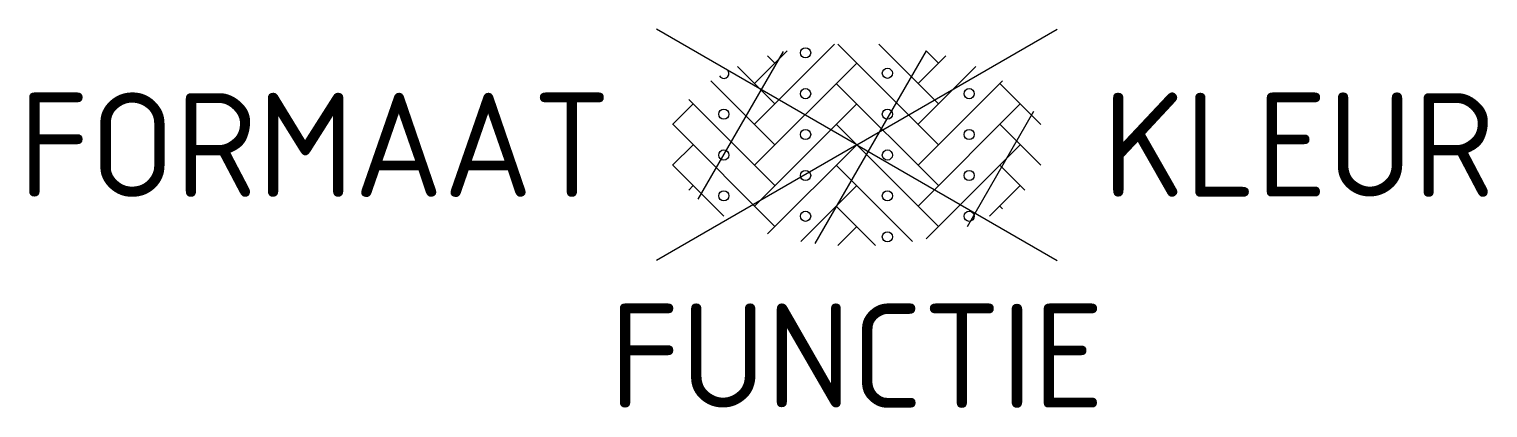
# Model space of a CAD drawing. Header units: metres. Extents: x -14.3 to 10.9, y -4.5 to 2.
import ezdxf
from ezdxf.enums import TextEntityAlignment as Align

# ---------------------------------------------------------------- set-up
doc = ezdxf.new("R2010")
doc.units = ezdxf.units.M
doc.styles.add('NLCS-ISO', font='NLCS-ISO.ttf')

msp = doc.modelspace()

# ---------------------------------------------------------------- linework, layer by layer
for p, q in [((0, 0), (-3.464, 2)), ((0, 0), (3.464, 2)), ((-2.741, -0.94), (-1.268, 1.611)), ((-1.768, 0.354), (-0.384, 1.738)), ((-1.768, 1.061), (-1.203, 1.626)), ((-1.541, 1.541), (-1.414, 1.414)), ((-0.72, -1.707), (1.204, 1.625)), ((-0.327, 1.741), (1.414, 0)), ((0.384, 1.738), (1.414, 0.707)), ((1.061, 1.061), (1.541, 1.541)), ((1.203, 1.626), (1.414, 1.414)), ((-2.06, 1.353), (-1.414, 0.707)), ((-1.768, -0.354), (0, 1.414)), ((1.061, 0.354), (2.06, 1.353)), ((-2.52, 1.105), (-1.414, 0)), ((-0.354, 1.061), (1.414, -0.707)), ((1.061, -0.354), (2.52, 1.105)), ((2.475, 1.061), (3.184, 0.352)), ((-2.905, 0.784), (-1.414, -0.707)), ((-3.184, 0.352), (-2.828, 0.707)), ((-1.768, -1.061), (0, 0.707)), ((1.061, -1.061), (2.828, 0.707)), ((1.913, -1.415), (3.065, 0.581)), ((-3.182, 0.354), (-1.414, -1.414)), ((-0.354, 0.354), (1.414, -1.414)), ((2.475, 0.354), (3.183, -0.354)), ((0, 0), (-3.464, -2)), ((-1.541, -1.541), (0, 0)), ((0, 0), (3.464, -2)), ((-3.183, -0.354), (-2.828, 0)), ((1.203, -1.626), (2.828, 0)), ((-3.182, -0.354), (-2.298, -1.237)), ((-0.354, -0.354), (0.964, -1.671)), ((2.475, -0.354), (2.905, -0.784)), ((-2.905, -0.784), (-2.828, -0.707)), ((-0.964, -1.671), (0, -0.707)), ((2.298, -1.237), (2.828, -0.707)), ((-0.354, -1.061), (0.327, -1.741)), ((2.475, -1.061), (2.52, -1.105)), ((-0.327, -1.741), (0, -1.414))]:
    msp.add_line(p, q)
for centre in [(-0.884, 1.591), (0.53, 1.237), (-0.884, 0.884), (1.945, 0.884), (-2.298, 0.53), (0.53, 0.53), (-0.884, 0.177), (1.945, 0.177), (-2.298, -0.177), (0.53, -0.177), (-0.884, -0.53), (1.945, -0.53), (-2.298, -0.884), (0.53, -0.884), (-0.884, -1.237), (1.945, -1.237), (0.53, -1.591)]:
    msp.add_circle(centre, 0.0881)
msp.add_arc((-2.298, 1.237), 0.0881, 209.1238, 27.5078)

# ---------------------------------------------------------------- texts
at = {"style": 'NLCS-ISO'}
msp.add_attdef('FORMAAT', text='WF', height=1.8, dxfattribs=at).set_placement((-4.25, 0), align=Align.MIDDLE_RIGHT)
msp.add_attdef('KLEUR', text='RD', height=1.8, dxfattribs=at).set_placement((4.25, 0), align=Align.MIDDLE_LEFT)
at = {"style": 'NLCS-ISO', "flags": 1}
msp.add_attdef('FUNCTIE', text='', height=1.8, dxfattribs=at).set_placement((0, -2.75), align=Align.TOP_CENTER)

doc.saveas('drawing.dxf')
